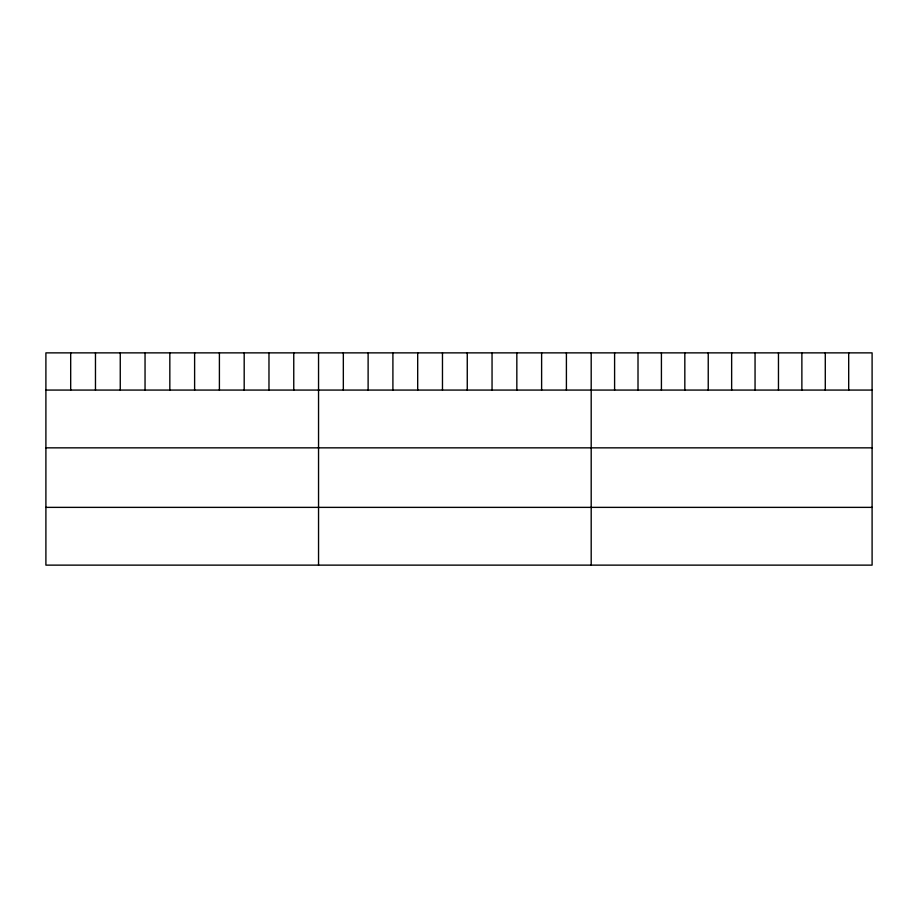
<?xml version="1.0" encoding="UTF-8"?>
<svg xmlns="http://www.w3.org/2000/svg" width="918" height="918" viewBox="0 0 918 918"><rect width="100%" height="100%" fill="white"/><g stroke="black" fill="none" stroke-linecap="round" stroke-linejoin="round"><path stroke-width="1.38" d="M872.1 390.07L872.1 565.132L45.9 565.132L45.9 352.868L872.1 352.868L872.1 390.07L45.9 390.07M45.9 447.846L872.1 447.846M45.9 507.367L872.1 507.367M848.691 352.868L848.691 390.07M825.282 352.868L825.282 390.07M801.873 352.868L801.873 390.07M778.464 352.868L778.464 390.07M755.055 352.868L755.055 390.07M731.646 352.868L731.646 390.07M708.237 352.868L708.237 390.07M684.828 352.868L684.828 390.07M661.419 352.868L661.419 390.07M638.01 352.868L638.01 390.07M614.601 352.868L614.601 390.07M591.192 352.868L591.192 565.132M566.406 352.868L566.406 390.07M541.62 352.868L541.62 390.07M516.834 352.868L516.834 390.07M492.048 352.868L492.048 390.07M467.262 352.868L467.262 390.07M442.476 352.868L442.476 390.07M417.69 352.868L417.69 390.07M392.904 352.868L392.904 390.07M368.118 352.868L368.118 390.07M343.332 352.868L343.332 390.07M318.546 352.868L318.546 565.132M293.76 352.868L293.76 390.07M268.974 352.868L268.974 390.07M244.188 352.868L244.188 390.07M219.402 352.868L219.402 390.07M194.616 352.868L194.616 390.07M169.83 352.868L169.83 390.07M145.044 352.868L145.044 390.07M120.258 352.868L120.258 390.07M95.472 352.868L95.472 390.07M70.686 352.868L70.686 390.07"/></g></svg>
